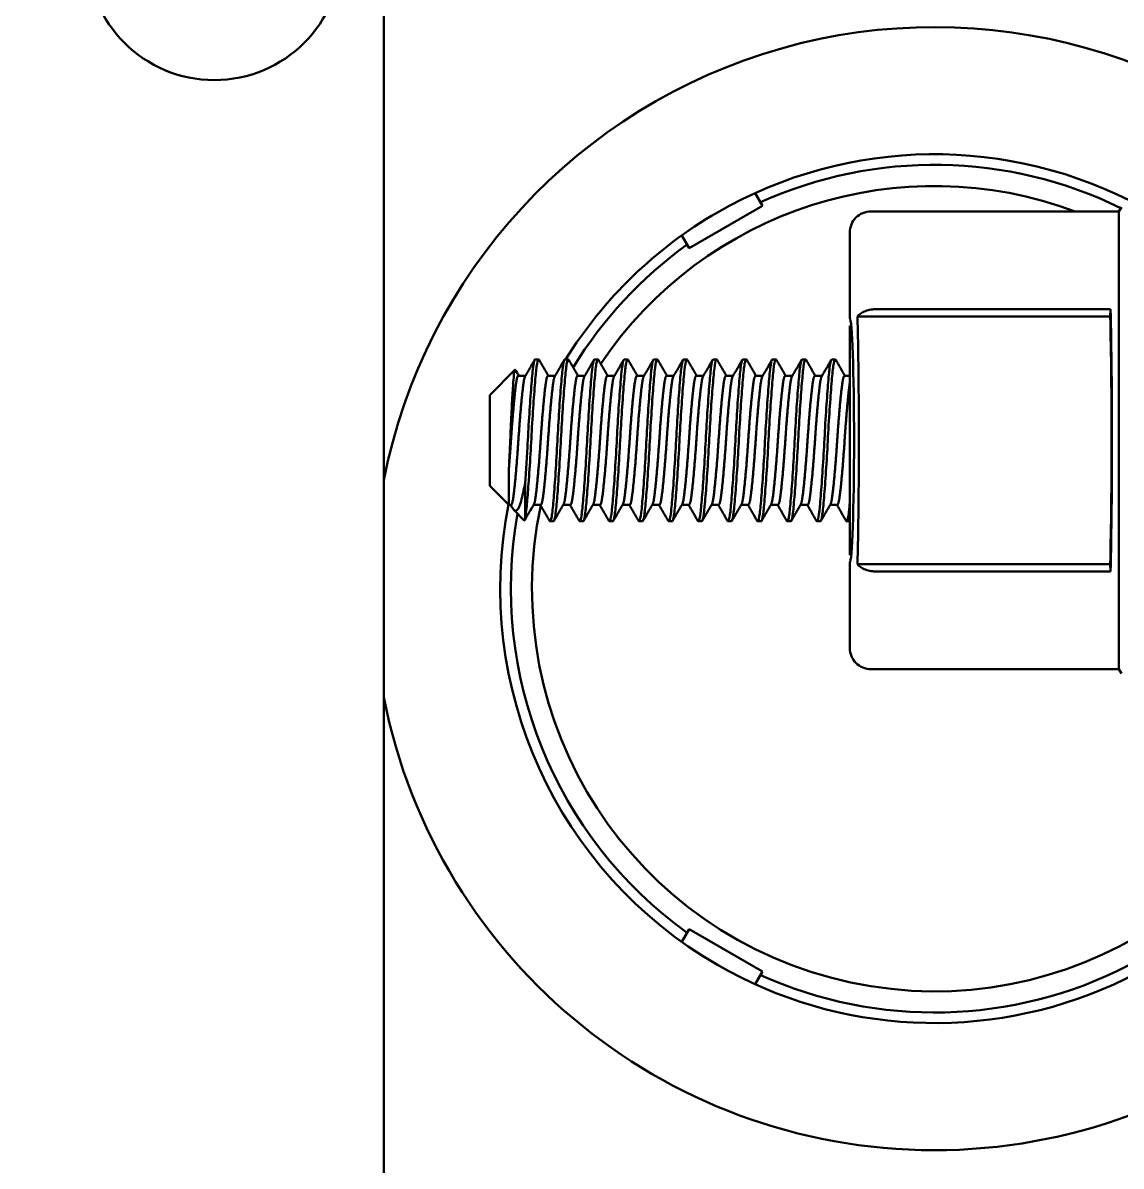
# Model space of a CAD drawing. Header units: millimetres. Extents: x 0 to 841, y 0 to 594.
# Drawn here: x 521.9 to 547.82, y 279 to 305.97 of the extents above; entities that cross this region are included whole.
import ezdxf

# ---------------------------------------------------------------- set-up
doc = ezdxf.new("R2010")
doc.units = ezdxf.units.MM
doc.layers.add('Hatch (ISO)', color=7, linetype='Continuous', lineweight=18)
doc.layers.add('Visible (ISO)', color=7, linetype='Continuous', lineweight=50)

msp = doc.modelspace()

# ---------------------------------------------------------------- hatches: boundary and pattern name
at = {"layer": 'Hatch (ISO)'}
h = msp.add_hatch(dxfattribs=at)
h.set_pattern_fill('ANSI31', color=256, scale=25.4, style=0)
h.set_pattern_definition([(45, (0, 0), (-2.245064, 2.245064), [])])
edge = h.paths.add_edge_path()
edge.add_ellipse((416.288, 307.621), major_axis=(-9.758, 2.186), ratio=1, start_angle=270, end_angle=282.6294)
edge.add_line((416.288, 317.621), (382.416, 317.621))
edge.add_ellipse((382.416, 312.621), major_axis=(-5, 0), ratio=1, start_angle=270, end_angle=360)
edge.add_line((377.416, 312.621), (377.416, 210.621))
edge.add_ellipse((382.416, 210.621), major_axis=(0, -5), ratio=1, start_angle=270, end_angle=360)
edge.add_line((382.416, 205.621), (416.288, 205.621))
edge.add_ellipse((416.288, 215.621), major_axis=(10, 0), ratio=1, start_angle=270, end_angle=282.6294)
edge.add_ellipse((445.416, 85.621), major_axis=(120.242, 26.942), ratio=1, start_angle=64.74122, end_angle=90, ccw=False)
edge.add_ellipse((474.544, 215.621), major_axis=(9.758, -2.186), ratio=1, start_angle=270, end_angle=282.6294)
edge.add_line((474.544, 205.621), (558.416, 205.621))
edge.add_ellipse((558.416, 210.621), major_axis=(5, 0), ratio=1, start_angle=270, end_angle=360)
edge.add_line((563.416, 210.621), (563.416, 312.621))
edge.add_ellipse((558.416, 312.621), major_axis=(0, 5), ratio=1, start_angle=270, end_angle=360)
edge.add_line((558.416, 317.621), (474.544, 317.621))
edge.add_ellipse((474.544, 307.621), major_axis=(-10, 0), ratio=1, start_angle=270, end_angle=282.6294)
edge.add_ellipse((445.416, 437.621), major_axis=(-120.242, -26.942), ratio=1, start_angle=64.74122, end_angle=90, ccw=False)
edge = h.paths.add_edge_path(flags=0)
edge.add_line((388.916, 208.621), (388.916, 210.621))
edge.add_ellipse((382.416, 210.621), major_axis=(0, 6.5), ratio=1, start_angle=270, end_angle=363.5049)
edge.add_line((382.019, 217.108), (380.416, 217.108))
edge.add_line((380.416, 217.108), (380.416, 221.814))
edge.add_spline(control_points=[(380.416, 221.814), (380.416, 222.421), (380.5, 223.145), (380.692, 224.324), (380.822, 224.956), (381.036, 226.225), (381.109, 226.863), (381.109, 228.037), (381.036, 228.675), (380.822, 229.944), (380.692, 230.576), (380.5, 231.755), (380.416, 232.479), (380.416, 233.086)], knot_values=[1.346639, 1.346639, 1.346639, 1.346639, 1.528836, 1.528836, 1.705012, 1.705012, 1.881187, 1.881187, 2.057362, 2.057362, 2.233538, 2.233538, 2.415734, 2.415734, 2.415734, 2.415734], degree=3, periodic=0)
edge.add_line((380.416, 233.086), (380.416, 241.621))
edge.add_ellipse((380.416, 244.121), major_axis=(2.5, 0), ratio=1, start_angle=270, end_angle=450)
edge.add_line((380.416, 246.621), (380.416, 276.621))
edge.add_ellipse((380.416, 279.121), major_axis=(2.5, 0), ratio=1, start_angle=270, end_angle=450)
edge.add_line((380.416, 281.621), (380.416, 306.121))
edge.add_line((380.416, 306.121), (382.489, 306.121))
edge.add_ellipse((382.416, 312.621), major_axis=(6.5, 0.073), ratio=1, start_angle=270, end_angle=359.355)
edge.add_line((388.916, 312.621), (388.916, 314.621))
edge.add_line((388.916, 314.621), (416.288, 314.621))
edge.add_ellipse((416.288, 307.621), major_axis=(7, 0), ratio=1, start_angle=77.3706, end_angle=90, ccw=False)
edge.add_ellipse((445.416, 437.621), major_axis=(123.169, -27.598), ratio=1, start_angle=270, end_angle=279.22446)
edge.add_ellipse((445.416, 311.397), major_axis=(-0.223, -7.497), ratio=1, start_angle=270, end_angle=453.4049)
edge.add_ellipse((445.416, 437.621), major_axis=(126.001, 7.497), ratio=1, start_angle=270, end_angle=279.22446)
edge.add_ellipse((474.544, 307.621), major_axis=(6.831, 1.531), ratio=1, start_angle=77.3706, end_angle=90, ccw=False)
edge.add_line((474.544, 314.621), (535.916, 314.621))
edge.add_ellipse((538.416, 314.621), major_axis=(0, -2.5), ratio=1, start_angle=270, end_angle=450)
edge.add_line((540.916, 314.621), (551.918, 314.621))
edge.add_line((551.918, 314.621), (551.918, 312.445))
edge.add_ellipse((558.416, 312.621), major_axis=(0.176, -6.498), ratio=1, start_angle=270, end_angle=359.0971)
edge.add_line((558.489, 306.121), (560.416, 306.121))
edge.add_line((560.416, 306.121), (560.416, 217.108))
edge.add_line((560.416, 217.108), (558.813, 217.108))
edge.add_ellipse((558.416, 210.621), major_axis=(-6.488, 0.397), ratio=1, start_angle=270, end_angle=361.9571)
edge.add_line((551.918, 210.796), (551.918, 208.621))
edge.add_line((551.918, 208.621), (540.916, 208.621))
edge.add_ellipse((538.416, 208.621), major_axis=(0, 2.5), ratio=1, start_angle=270, end_angle=450)
edge.add_line((535.916, 208.621), (474.544, 208.621))
edge.add_ellipse((474.544, 215.621), major_axis=(-7, 0), ratio=1, start_angle=77.3706, end_angle=90, ccw=False)
edge.add_ellipse((445.416, 85.621), major_axis=(-123.169, 27.598), ratio=1, start_angle=270, end_angle=279.22446)
edge.add_ellipse((445.416, 211.844), major_axis=(0.223, 7.497), ratio=1, start_angle=270, end_angle=453.4049)
edge.add_ellipse((445.416, 85.621), major_axis=(-126.001, -7.497), ratio=1, start_angle=270, end_angle=279.22446)
edge.add_ellipse((416.288, 215.621), major_axis=(-6.831, -1.531), ratio=1, start_angle=77.3706, end_angle=90, ccw=False)
edge.add_line((416.288, 208.621), (388.916, 208.621))
edge = h.paths.add_edge_path(flags=0)
edge.add_ellipse((557.666, 211.371), major_axis=(0, 2.172), ratio=1, start_angle=0, end_angle=360)
edge = h.paths.add_edge_path(flags=0)
edge.add_ellipse((557.666, 311.871), major_axis=(0, 2.172), ratio=1, start_angle=0, end_angle=360)
edge = h.paths.add_edge_path(flags=0)
edge.add_ellipse((383.166, 311.871), major_axis=(0, 2.172), ratio=1, start_angle=0, end_angle=360)
edge = h.paths.add_edge_path(flags=0)
edge.add_ellipse((383.166, 211.371), major_axis=(0, 2.172), ratio=1, start_angle=0, end_angle=360)
edge = h.paths.add_edge_path(flags=0)
edge.add_ellipse((445.416, 214.344), major_axis=(0, 2), ratio=1, start_angle=0, end_angle=360)
edge = h.paths.add_edge_path(flags=0)
edge.add_ellipse((445.416, 308.897), major_axis=(0, 2), ratio=1, start_angle=0, end_angle=360)

# ---------------------------------------------------------------- linework, layer by layer
at = {"layer": 'Visible (ISO)'}
for p, q in [((530.416, 311.621), (530.416, 211.621)), ((539.357, 301.651), (539.181, 301.955)), ((539.357, 301.651), (537.625, 300.651)), ((547.77, 301.521), (547.827, 301.621)), ((547.77, 301.521), (541.916, 301.521)), ((547.77, 301.521), (547.77, 290.721)), ((537.449, 300.955), (537.625, 300.651)), ((541.416, 301.021), (541.416, 299)), ((542.056, 299.218), (547.57, 299.218)), ((547.57, 299.218), (547.562, 299.046)), ((547.562, 299.046), (541.598, 299.046)), ((541.416, 298.821), (541.416, 293.421)), ((541.416, 298.821), (541.451, 298.821)), ((533.991, 298.03), (534.072, 298.03)), ((534.691, 298.03), (534.772, 298.03)), ((535.391, 298.03), (535.472, 298.03)), ((536.091, 298.03), (536.172, 298.03)), ((536.791, 298.03), (536.872, 298.03)), ((537.491, 298.03), (537.572, 298.03)), ((538.191, 298.03), (538.272, 298.03)), ((538.891, 298.03), (538.972, 298.03)), ((539.591, 298.03), (539.672, 298.03)), ((540.291, 298.03), (540.372, 298.03)), ((540.991, 298.03), (541.072, 298.03)), ((532.916, 297.19), (533.512, 297.787)), ((533.594, 297.645), (533.761, 297.645)), ((534.294, 297.645), (534.461, 297.645)), ((534.994, 297.645), (535.161, 297.645)), ((535.694, 297.645), (535.861, 297.645)), ((536.394, 297.645), (536.561, 297.645)), ((537.094, 297.645), (537.261, 297.645)), ((537.794, 297.645), (537.961, 297.645)), ((538.494, 297.645), (538.661, 297.645)), ((539.194, 297.645), (539.361, 297.645)), ((539.894, 297.645), (540.061, 297.645)), ((540.594, 297.645), (540.761, 297.645)), ((541.294, 297.645), (541.416, 297.645)), ((532.916, 295.051), (532.916, 297.19)), ((533.371, 294.596), (533.371, 295.474)), ((533.755, 294.29), (533.755, 295.131)), ((532.916, 295.051), (533.371, 294.596)), ((533.371, 294.596), (533.419, 294.596)), ((533.952, 294.596), (534.119, 294.596)), ((534.652, 294.596), (534.819, 294.596)), ((535.352, 294.596), (535.519, 294.596)), ((536.052, 294.596), (536.219, 294.596)), ((536.752, 294.596), (536.919, 294.596)), ((537.452, 294.596), (537.619, 294.596)), ((538.152, 294.596), (538.319, 294.596)), ((538.852, 294.596), (539.019, 294.596)), ((539.552, 294.596), (539.719, 294.596)), ((540.252, 294.596), (540.419, 294.596)), ((540.952, 294.596), (541.119, 294.596)), ((533.485, 294.482), (533.734, 294.233)), ((534.341, 294.212), (534.422, 294.212)), ((535.041, 294.212), (535.122, 294.212)), ((535.741, 294.212), (535.822, 294.212)), ((536.441, 294.212), (536.522, 294.212)), ((537.141, 294.212), (537.222, 294.212)), ((537.841, 294.212), (537.922, 294.212)), ((538.541, 294.212), (538.622, 294.212)), ((539.241, 294.212), (539.322, 294.212)), ((539.941, 294.212), (540.022, 294.212)), ((540.641, 294.212), (540.722, 294.212)), ((541.341, 294.212), (541.416, 294.212)), ((541.416, 293.421), (541.451, 293.421)), ((541.416, 293.242), (541.416, 291.221)), ((547.562, 293.195), (541.598, 293.195)), ((547.57, 293.023), (542.056, 293.023)), ((547.562, 293.195), (547.57, 293.023)), ((547.77, 290.721), (541.916, 290.721)), ((547.77, 290.721), (547.827, 290.621)), ((537.625, 284.59), (537.449, 284.286)), ((537.625, 284.59), (539.357, 283.59)), ((539.181, 283.286), (539.357, 283.59))]:
    msp.add_line(p, q, dxfattribs=at)
msp.add_circle((526.416, 307.621), 3, dxfattribs=at)
for radius, start, end in [(13.25, 42.7847, 168.8523), (10.25, 61.4079, 120), (10, 63.8973, 114.2608), (9.5, 69.5278, 146.034), (10.25, 120, 148.1493), (10, 125.7392, 148.5258), (10.25, 168.8283, 240), (9.5, 168.0934, 347.8468), (10, 169.7937, 234.2608), (13.25, 191.1477, 351.3184), (10.25, 240, 348.7482), (10, 245.7392, 348.463)]:
    msp.add_arc((543.416, 292.621), radius, start, end, dxfattribs=at)
for centre, major_axis, ratio, start_param, end_param in [((541.916, 301.021), (0.499, 0.04), 0.99945, 1.490966, 3.06184), ((547.416, 296.121), (0, -5.4), 0.034921, 0.959931, 2.181662), ((541.416, 296.121), (0, -2.879), 0.034921, 0.000366, 3.141227), ((547.416, 296.121), (0, -5.1), 0.034921, 0.959931, 2.181662), ((541.916, 291.221), (0.499, -0.039), 0.99945, 3.2206, 4.791473)]:
    msp.add_ellipse(centre, major_axis=major_axis, ratio=ratio, start_param=start_param, end_param=end_param, dxfattribs=at)
for points, knots in [([(542.056, 299.218), (542.01, 299.218), (541.963, 299.214), (541.87, 299.199), (541.825, 299.187), (541.742, 299.156), (541.705, 299.137), (541.643, 299.095), (541.617, 299.071), (541.598, 299.046)], [0, 0, 0, 0, 0.01398509, 0.01398509, 0.0290199, 0.0290199, 0.04364288, 0.04364288, 0.05803471, 0.05803471, 0.05803471, 0.05803471]), ([(541.598, 299.046), (541.608, 298.618), (541.616, 298.148), (541.627, 297.153), (541.629, 296.636), (541.629, 295.597), (541.627, 295.081), (541.616, 294.09), (541.608, 293.621), (541.598, 293.195)], [-0.6244093, -0.6244093, -0.6244093, -0.6244093, -0.4678575, -0.4678575, -0.3116714, -0.3116714, -0.1560291, -0.1560291, -0.0000149, -0.0000149, -0.0000149, -0.0000149]), ([(533.755, 294.29), (533.767, 294.35), (533.778, 294.443), (533.802, 294.69), (533.815, 294.844), (533.844, 295.228), (533.859, 295.462), (533.888, 295.949), (533.901, 296.196), (533.929, 296.681), (533.944, 296.914), (533.974, 297.339), (533.989, 297.526), (534.017, 297.814), (534.03, 297.916), (534.057, 298.027), (534.071, 298.042), (534.084, 298.019)], [0.000001, 0.000001, 0.000001, 0.000001, 0.0631957, 0.0631957, 0.1281751, 0.1281751, 0.20434, 0.20434, 0.278085, 0.278085, 0.3522413, 0.3522413, 0.4283584, 0.4283584, 0.5010672, 0.5010672, 0.5676194, 0.5676194, 0.5676194, 0.5676194]), ([(533.991, 298.03), (533.99, 298.03), (533.989, 298.029), (533.973, 298.024), (533.959, 297.971), (533.931, 297.776), (533.918, 297.634), (533.888, 297.277), (533.873, 297.064), (533.843, 296.605), (533.829, 296.364), (533.807, 295.951), (533.797, 295.781), (533.777, 295.445), (533.766, 295.282), (533.755, 295.131)], [15.3684555, 15.3684555, 15.3684555, 15.3684555, 15.3726622, 15.3726622, 15.4464626, 15.4464626, 15.5211042, 15.5211042, 15.5968605, 15.5968605, 15.6697817, 15.6697817, 15.7210926, 15.7210926, 15.7742066, 15.7742066, 15.7742066, 15.7742066]), ([(534.691, 298.03), (534.688, 298.03), (534.685, 298.028), (534.667, 298.005), (534.653, 297.939), (534.625, 297.719), (534.612, 297.563), (534.581, 297.183), (534.566, 296.963), (534.537, 296.497), (534.523, 296.255), (534.496, 295.761), (534.481, 295.513), (534.451, 295.063), (534.436, 294.864), (534.407, 294.536), (534.395, 294.41), (534.366, 294.24), (534.351, 294.201), (534.333, 294.216), (534.331, 294.218), (534.329, 294.222)], [14.163259, 14.163259, 14.163259, 14.163259, 14.1781493, 14.1781493, 14.2514935, 14.2514935, 14.3273357, 14.3273357, 14.4025591, 14.4025591, 14.4751798, 14.4751798, 14.5512328, 14.5512328, 14.625639, 14.625639, 14.6988314, 14.6988314, 14.7752802, 14.7752802, 14.7858048, 14.7858048, 14.7858048, 14.7858048]), ([(534.422, 294.212), (534.427, 294.212), (534.431, 294.216), (534.452, 294.257), (534.466, 294.337), (534.493, 294.583), (534.507, 294.742), (534.537, 295.129), (534.552, 295.355), (534.582, 295.836), (534.595, 296.086), (534.622, 296.577), (534.637, 296.813), (534.668, 297.253), (534.683, 297.451), (534.712, 297.762), (534.724, 297.877), (534.753, 298.019), (534.768, 298.044), (534.783, 298.021), (534.784, 298.02), (534.784, 298.019)], [1.1508192, 1.1508192, 1.1508192, 1.1508192, 1.1742826, 1.1742826, 1.2504006, 1.2504006, 1.3232903, 1.3232903, 1.3989609, 1.3989609, 1.4736764, 1.4736764, 1.5473987, 1.5473987, 1.6240396, 1.6240396, 1.6970314, 1.6970314, 1.7716111, 1.7716111, 1.7737117, 1.7737117, 1.7737117, 1.7737117]), ([(535.391, 298.03), (535.386, 298.03), (535.38, 298.024), (535.361, 297.979), (535.346, 297.901), (535.32, 297.657), (535.305, 297.489), (535.275, 297.092), (535.26, 296.867), (535.231, 296.393), (535.218, 296.15), (535.19, 295.658), (535.175, 295.414), (535.144, 294.978), (535.13, 294.788), (535.101, 294.479), (535.089, 294.363), (535.06, 294.22), (535.044, 294.196), (535.029, 294.222), (535.029, 294.222), (535.029, 294.222)], [12.9577324, 12.9577324, 12.9577324, 12.9577324, 12.9837375, 12.9837375, 13.0567868, 13.0567868, 13.1328805, 13.1328805, 13.2077649, 13.2077649, 13.2805209, 13.2805209, 13.3566396, 13.3566396, 13.4306947, 13.4306947, 13.504643, 13.504643, 13.5806939, 13.5806939, 13.5808146, 13.5808146, 13.5808146, 13.5808146]), ([(535.122, 294.212), (535.125, 294.212), (535.127, 294.213), (535.145, 294.232), (535.16, 294.299), (535.187, 294.519), (535.2, 294.667), (535.23, 295.033), (535.245, 295.251), (535.275, 295.726), (535.289, 295.979), (535.316, 296.475), (535.331, 296.714), (535.361, 297.164), (535.377, 297.369), (535.406, 297.703), (535.418, 297.83), (535.446, 297.999), (535.461, 298.037), (535.479, 298.027), (535.482, 298.024), (535.484, 298.019)], [2.3559695, 2.3559695, 2.3559695, 2.3559695, 2.3684278, 2.3684278, 2.4444556, 2.4444556, 2.5170458, 2.5170458, 2.5922011, 2.5922011, 2.6681654, 2.6681654, 2.7414507, 2.7414507, 2.8176091, 2.8176091, 2.8911875, 2.8911875, 2.9653323, 2.9653323, 2.9783162, 2.9783162, 2.9783162, 2.9783162]), ([(536.091, 298.03), (536.083, 298.03), (536.076, 298.018), (536.054, 297.948), (536.041, 297.857), (536.014, 297.589), (535.999, 297.411), (535.968, 296.998), (535.953, 296.768), (535.925, 296.288), (535.912, 296.043), (535.884, 295.552), (535.868, 295.312), (535.838, 294.89), (535.823, 294.711), (535.796, 294.423), (535.782, 294.319), (535.755, 294.213), (535.742, 294.2), (535.729, 294.222)], [11.7512402, 11.7512402, 11.7512402, 11.7512402, 11.788313, 11.788313, 11.8610017, 11.8610017, 11.9371116, 11.9371116, 12.0116321, 12.0116321, 12.0848076, 12.0848076, 12.1613785, 12.1613785, 12.2350414, 12.2350414, 12.3101173, 12.3101173, 12.374381, 12.374381, 12.374381, 12.374381]), ([(535.822, 294.212), (535.822, 294.212), (535.823, 294.212), (535.838, 294.214), (535.854, 294.266), (535.881, 294.46), (535.894, 294.597), (535.923, 294.944), (535.938, 295.152), (535.969, 295.615), (535.983, 295.865), (536.01, 296.361), (536.024, 296.601), (536.054, 297.061), (536.069, 297.274), (536.099, 297.632), (536.112, 297.774), (536.139, 297.97), (536.154, 298.023), (536.174, 298.031), (536.179, 298.028), (536.184, 298.019)], [3.5607787, 3.5607787, 3.5607787, 3.5607787, 3.5621749, 3.5621749, 3.6382901, 3.6382901, 3.7110819, 3.7110819, 3.7858989, 3.7858989, 3.8619348, 3.8619348, 3.9347725, 3.9347725, 4.0103901, 4.0103901, 4.0849442, 4.0849442, 4.1586112, 4.1586112, 4.1832453, 4.1832453, 4.1832453, 4.1832453]), ([(536.791, 298.03), (536.781, 298.03), (536.772, 298.01), (536.748, 297.911), (536.735, 297.808), (536.708, 297.517), (536.692, 297.329), (536.662, 296.902), (536.647, 296.669), (536.619, 296.183), (536.606, 295.935), (536.577, 295.449), (536.562, 295.216), (536.531, 294.812), (536.517, 294.643), (536.49, 294.375), (536.476, 294.282), (536.45, 294.209), (536.439, 294.204), (536.429, 294.222)], [10.5452735, 10.5452735, 10.5452735, 10.5452735, 10.593009, 10.593009, 10.6657734, 10.6657734, 10.7419271, 10.7419271, 10.8160676, 10.8160676, 10.8899466, 10.8899466, 10.9660904, 10.9660904, 11.0393676, 11.0393676, 11.1158075, 11.1158075, 11.1685155, 11.1685155, 11.1685155, 11.1685155]), ([(536.522, 294.212), (536.535, 294.212), (536.549, 294.25), (536.576, 294.408), (536.588, 294.534), (536.616, 294.861), (536.632, 295.06), (536.662, 295.51), (536.677, 295.757), (536.704, 296.251), (536.717, 296.493), (536.747, 296.96), (536.762, 297.18), (536.792, 297.561), (536.806, 297.717), (536.833, 297.938), (536.848, 298.004), (536.87, 298.033), (536.877, 298.031), (536.884, 298.019)], [4.7649023, 4.7649023, 4.7649023, 4.7649023, 4.8313315, 4.8313315, 4.9044263, 4.9044263, 4.9787009, 4.9787009, 5.0546337, 5.0546337, 5.1271373, 5.1271373, 5.2022283, 5.2022283, 5.2779966, 5.2779966, 5.351214, 5.351214, 5.3865222, 5.3865222, 5.3865222, 5.3865222]), ([(537.491, 298.03), (537.479, 298.03), (537.468, 298.001), (537.442, 297.871), (537.43, 297.755), (537.401, 297.44), (537.386, 297.242), (537.355, 296.8), (537.341, 296.564), (537.313, 296.072), (537.3, 295.821), (537.27, 295.341), (537.255, 295.116), (537.225, 294.732), (537.211, 294.574), (537.185, 294.332), (537.17, 294.253), (537.146, 294.208), (537.137, 294.208), (537.129, 294.222)], [9.3383451, 9.3383451, 9.3383451, 9.3383451, 9.3964123, 9.3964123, 9.4695283, 9.4695283, 9.5461697, 9.5461697, 9.6198966, 9.6198966, 9.6948263, 9.6948263, 9.7704938, 9.7704938, 9.8433873, 9.8433873, 9.9195586, 9.9195586, 9.9617761, 9.9617761, 9.9617761, 9.9617761]), ([(537.222, 294.212), (537.233, 294.212), (537.245, 294.238), (537.27, 294.362), (537.282, 294.477), (537.31, 294.785), (537.325, 294.975), (537.356, 295.411), (537.371, 295.655), (537.399, 296.147), (537.411, 296.39), (537.44, 296.864), (537.456, 297.089), (537.486, 297.487), (537.501, 297.655), (537.527, 297.9), (537.541, 297.979), (537.565, 298.033), (537.575, 298.035), (537.584, 298.019)], [5.9680339, 5.9680339, 5.9680339, 5.9680339, 6.02369, 6.02369, 6.0975514, 6.0975514, 6.1714826, 6.1714826, 6.2474861, 6.2474861, 6.3201387, 6.3201387, 6.3948981, 6.3948981, 6.470876, 6.470876, 6.5438044, 6.5438044, 6.5902482, 6.5902482, 6.5902482, 6.5902482]), ([(538.191, 298.03), (538.177, 298.03), (538.163, 297.989), (538.136, 297.824), (538.124, 297.695), (538.095, 297.358), (538.079, 297.152), (538.049, 296.701), (538.034, 296.462), (538.007, 295.965), (537.993, 295.712), (537.963, 295.238), (537.948, 295.021), (537.918, 294.657), (537.905, 294.511), (537.878, 294.294), (537.863, 294.229), (537.841, 294.209), (537.835, 294.211), (537.829, 294.222)], [8.1325316, 8.1325316, 8.1325316, 8.1325316, 8.2009966, 8.2009966, 8.2747605, 8.2747605, 8.3509468, 8.3509468, 8.424262, 8.424262, 8.500502, 8.500502, 8.5756776, 8.5756776, 8.6483389, 8.6483389, 8.7244447, 8.7244447, 8.7555869, 8.7555869, 8.7555869, 8.7555869]), ([(537.922, 294.212), (537.931, 294.212), (537.94, 294.228), (537.963, 294.318), (537.976, 294.421), (538.004, 294.708), (538.019, 294.888), (538.049, 295.309), (538.065, 295.549), (538.093, 296.039), (538.105, 296.285), (538.134, 296.765), (538.149, 296.995), (538.18, 297.408), (538.195, 297.586), (538.222, 297.855), (538.235, 297.947), (538.261, 298.031), (538.273, 298.039), (538.284, 298.019)], [7.1726997, 7.1726997, 7.1726997, 7.1726997, 7.2164032, 7.2164032, 7.2914084, 7.2914084, 7.364953, 7.364953, 7.4414, 7.4414, 7.5144872, 7.5144872, 7.5888882, 7.5888882, 7.6648897, 7.6648897, 7.7374713, 7.7374713, 7.7949466, 7.7949466, 7.7949466, 7.7949466]), ([(538.891, 298.03), (538.89, 298.03), (538.889, 298.029), (538.873, 298.022), (538.858, 297.968), (538.83, 297.771), (538.817, 297.627), (538.788, 297.268), (538.772, 297.054), (538.742, 296.594), (538.728, 296.354), (538.702, 295.858), (538.687, 295.608), (538.657, 295.146), (538.641, 294.938), (538.613, 294.593), (538.6, 294.457), (538.572, 294.263), (538.557, 294.212), (538.537, 294.212), (538.533, 294.215), (538.529, 294.222)], [6.9260726, 6.9260726, 6.9260726, 6.9260726, 6.931338, 6.931338, 7.0050807, 7.0050807, 7.0798143, 7.0798143, 7.1555059, 7.1555059, 7.2284158, 7.2284158, 7.3045543, 7.3045543, 7.3794427, 7.3794427, 7.4523491, 7.4523491, 7.5293236, 7.5293236, 7.5493898, 7.5493898, 7.5493898, 7.5493898]), ([(538.622, 294.212), (538.629, 294.212), (538.636, 294.222), (538.658, 294.289), (538.671, 294.378), (538.698, 294.642), (538.713, 294.819), (538.744, 295.229), (538.759, 295.458), (538.787, 295.937), (538.8, 296.182), (538.828, 296.674), (538.844, 296.915), (538.874, 297.339), (538.889, 297.52), (538.917, 297.811), (538.93, 297.917), (538.957, 298.027), (538.971, 298.042), (538.984, 298.019)], [8.3768696, 8.3768696, 8.3768696, 8.3768696, 8.4122537, 8.4122537, 8.4848694, 8.4848694, 8.5608798, 8.5608798, 8.6353679, 8.6353679, 8.7083755, 8.7083755, 8.7849181, 8.7849181, 8.8585495, 8.8585495, 8.9333583, 8.9333583, 8.9992378, 8.9992378, 8.9992378, 8.9992378]), ([(539.591, 298.03), (539.588, 298.03), (539.585, 298.028), (539.567, 298.006), (539.552, 297.938), (539.525, 297.714), (539.512, 297.565), (539.482, 297.196), (539.467, 296.977), (539.437, 296.501), (539.423, 296.249), (539.396, 295.753), (539.381, 295.515), (539.351, 295.066), (539.336, 294.861), (539.307, 294.531), (539.294, 294.405), (539.266, 294.237), (539.25, 294.2), (539.233, 294.216), (539.231, 294.219), (539.229, 294.222)], [5.721019, 5.721019, 5.721019, 5.721019, 5.7349121, 5.7349121, 5.8109622, 5.8109622, 5.8835825, 5.8835825, 5.9588152, 5.9588152, 6.0346135, 6.0346135, 6.1079647, 6.1079647, 6.1841948, 6.1841948, 6.2576921, 6.2576921, 6.3340872, 6.3340872, 6.3435358, 6.3435358, 6.3435358, 6.3435358]), ([(539.322, 294.212), (539.327, 294.212), (539.332, 294.217), (539.352, 294.258), (539.366, 294.335), (539.392, 294.576), (539.407, 294.742), (539.437, 295.137), (539.453, 295.361), (539.482, 295.834), (539.494, 296.077), (539.522, 296.569), (539.537, 296.814), (539.568, 297.252), (539.583, 297.443), (539.611, 297.755), (539.623, 297.872), (539.652, 298.019), (539.668, 298.045), (539.684, 298.02), (539.684, 298.02), (539.684, 298.019)], [9.5819829, 9.5819829, 9.5819829, 9.5819829, 9.6064126, 9.6064126, 9.6794466, 9.6794466, 9.755477, 9.755477, 9.8303509, 9.8303509, 9.9030151, 9.9030151, 9.9790666, 9.9790666, 10.0531134, 10.0531134, 10.1268818, 10.1268818, 10.20293, 10.20293, 10.20451, 10.20451, 10.20451, 10.20451]), ([(540.291, 298.03), (540.286, 298.03), (540.281, 298.024), (540.261, 297.981), (540.246, 297.899), (540.22, 297.65), (540.205, 297.489), (540.175, 297.1), (540.16, 296.873), (540.13, 296.391), (540.118, 296.141), (540.09, 295.651), (540.075, 295.415), (540.044, 294.977), (540.029, 294.78), (540.001, 294.472), (539.988, 294.359), (539.96, 294.22), (539.944, 294.196), (539.929, 294.222), (539.929, 294.222), (539.929, 294.222)], [4.5155576, 4.5155576, 4.5155576, 4.5155576, 4.5403388, 4.5403388, 4.6163471, 4.6163471, 4.6892812, 4.6892812, 4.7650515, 4.7650515, 4.8396633, 4.8396633, 4.913476, 4.913476, 4.9902148, 4.9902148, 5.0631866, 5.0631866, 5.1378575, 5.1378575, 5.1385304, 5.1385304, 5.1385304, 5.1385304]), ([(540.022, 294.212), (540.025, 294.212), (540.027, 294.213), (540.045, 294.233), (540.06, 294.297), (540.087, 294.514), (540.1, 294.667), (540.13, 295.044), (540.146, 295.263), (540.175, 295.729), (540.189, 295.97), (540.216, 296.465), (540.231, 296.712), (540.261, 297.165), (540.276, 297.366), (540.305, 297.696), (540.317, 297.824), (540.346, 297.998), (540.361, 298.039), (540.379, 298.026), (540.382, 298.023), (540.384, 298.019)], [10.7865399, 10.7865399, 10.7865399, 10.7865399, 10.7998612, 10.7998612, 10.8732153, 10.8732153, 10.9488038, 10.9488038, 11.0240482, 11.0240482, 11.0966436, 11.0966436, 11.1726538, 11.1726538, 11.2470834, 11.2470834, 11.3201553, 11.3201553, 11.3966333, 11.3966333, 11.4087433, 11.4087433, 11.4087433, 11.4087433]), ([(540.991, 298.03), (540.984, 298.03), (540.977, 298.019), (540.954, 297.951), (540.941, 297.855), (540.913, 297.582), (540.899, 297.41), (540.869, 297.002), (540.853, 296.767), (540.824, 296.279), (540.812, 296.032), (540.783, 295.548), (540.768, 295.315), (540.738, 294.892), (540.723, 294.706), (540.695, 294.421), (540.683, 294.321), (540.655, 294.214), (540.642, 294.199), (540.629, 294.222)], [3.311725, 3.311725, 3.311725, 3.311725, 3.3471068, 3.3471068, 3.4230088, 3.4230088, 3.4962181, 3.4962181, 3.5722973, 3.5722973, 3.6458099, 3.6458099, 3.7198779, 3.7198779, 3.7958518, 3.7958518, 3.8684076, 3.8684076, 3.9335457, 3.9335457, 3.9335457, 3.9335457]), ([(540.722, 294.212), (540.723, 294.212), (540.723, 294.212), (540.739, 294.215), (540.753, 294.266), (540.781, 294.458), (540.794, 294.597), (540.824, 294.951), (540.839, 295.163), (540.869, 295.621), (540.883, 295.861), (540.91, 296.357), (540.924, 296.608), (540.955, 297.073), (540.97, 297.283), (540.999, 297.633), (541.012, 297.772), (541.039, 297.971), (541.055, 298.025), (541.075, 298.031), (541.08, 298.027), (541.084, 298.019)], [11.9911783, 11.9911783, 11.9911783, 11.9911783, 11.9938333, 11.9938333, 12.0676703, 12.0676703, 12.142134, 12.142134, 12.2179355, 12.2179355, 12.2908973, 12.2908973, 12.3668951, 12.3668951, 12.4416903, 12.4416903, 12.5143512, 12.5143512, 12.5903734, 12.5903734, 12.613692, 12.613692, 12.613692, 12.613692]), ([(533.371, 295.474), (533.377, 295.59), (533.383, 295.713), (533.397, 296.012), (533.403, 296.159), (533.417, 296.48), (533.426, 296.687), (533.445, 297.056), (533.455, 297.216), (533.469, 297.441), (533.473, 297.501), (533.485, 297.655), (533.494, 297.733), (533.51, 297.788), (533.515, 297.793), (533.521, 297.784)], [0.000001, 0.000001, 0.000001, 0.000001, 0.0393587, 0.0393587, 0.0920659, 0.0920659, 0.1949808, 0.1949808, 0.2906824, 0.2906824, 0.3546683, 0.3546683, 0.5514582, 0.5514582, 0.6681387, 0.6681387, 0.6681387, 0.6681387]), ([(533.755, 295.131), (533.722, 294.952), (533.688, 294.802), (533.628, 294.589), (533.599, 294.5), (533.528, 294.447), (533.495, 294.461), (533.457, 294.518), (533.454, 294.523), (533.451, 294.528)], [0.0000005, 0.0000005, 0.0000005, 0.0000005, 0.070106, 0.070106, 0.1306057, 0.1306057, 0.1777964, 0.1777964, 0.1823161, 0.1823161, 0.1823161, 0.1823161]), ([(541.416, 294.639), (541.411, 294.589), (541.407, 294.543), (541.39, 294.373), (541.376, 294.285), (541.351, 294.21), (541.34, 294.203), (541.329, 294.222)], [2.5794566, 2.5794566, 2.5794566, 2.5794566, 2.6033143, 2.6033143, 2.6759159, 2.6759159, 2.730153, 2.730153, 2.730153, 2.730153]), ([(533.734, 294.233), (533.735, 294.231), (533.736, 294.231), (533.744, 294.233), (533.749, 294.252), (533.755, 294.29)], [3.3534082, 3.3534082, 3.3534082, 3.3534082, 3.3903561, 3.3903561, 3.5804223, 3.5804223, 3.5804223, 3.5804223]), ([(541.598, 293.195), (541.617, 293.17), (541.643, 293.147), (541.705, 293.104), (541.742, 293.086), (541.825, 293.055), (541.87, 293.043), (541.963, 293.027), (542.01, 293.024), (542.056, 293.024)], [0.00002012, 0.00002012, 0.00002012, 0.00002012, 0.01441187, 0.01441187, 0.02903476, 0.02903476, 0.04406948, 0.04406948, 0.05805449, 0.05805449, 0.05805449, 0.05805449])]:
    msp.add_open_spline(points, degree=3, knots=knots, dxfattribs=at)
for points in [[(533.754, 297.632), (533.829, 297.761), (533.904, 297.89), (533.979, 298.019)], [(534.084, 298.019), (534.157, 297.894), (534.229, 297.77), (534.302, 297.645)], [(534.454, 297.632), (534.529, 297.761), (534.604, 297.89), (534.679, 298.019)], [(534.784, 298.019), (534.857, 297.894), (534.929, 297.77), (535.002, 297.645)], [(535.154, 297.632), (535.229, 297.761), (535.304, 297.89), (535.379, 298.019)], [(535.484, 298.019), (535.557, 297.894), (535.629, 297.77), (535.702, 297.645)], [(535.854, 297.632), (535.929, 297.761), (536.004, 297.89), (536.079, 298.019)], [(536.184, 298.019), (536.257, 297.894), (536.329, 297.77), (536.402, 297.645)], [(536.554, 297.632), (536.629, 297.761), (536.704, 297.89), (536.779, 298.019)], [(536.884, 298.019), (536.957, 297.894), (537.029, 297.77), (537.102, 297.645)], [(537.254, 297.632), (537.329, 297.761), (537.404, 297.89), (537.479, 298.019)], [(537.584, 298.019), (537.657, 297.894), (537.729, 297.77), (537.802, 297.645)], [(537.954, 297.632), (538.029, 297.761), (538.104, 297.89), (538.179, 298.019)], [(538.284, 298.019), (538.357, 297.894), (538.429, 297.77), (538.502, 297.645)], [(538.654, 297.632), (538.729, 297.761), (538.804, 297.89), (538.879, 298.019)], [(538.984, 298.019), (539.057, 297.894), (539.129, 297.77), (539.202, 297.645)], [(539.354, 297.632), (539.429, 297.761), (539.504, 297.89), (539.579, 298.019)], [(539.684, 298.019), (539.757, 297.894), (539.829, 297.77), (539.902, 297.645)], [(540.054, 297.632), (540.129, 297.761), (540.204, 297.89), (540.279, 298.019)], [(540.384, 298.019), (540.457, 297.894), (540.529, 297.77), (540.602, 297.645)], [(540.754, 297.632), (540.829, 297.761), (540.904, 297.89), (540.979, 298.019)], [(541.084, 298.019), (541.157, 297.894), (541.229, 297.77), (541.302, 297.645)], [(533.521, 297.784), (533.548, 297.737), (533.575, 297.691), (533.602, 297.645)], [(533.451, 294.528), (533.438, 294.551), (533.425, 294.574), (533.411, 294.596)], [(533.959, 294.609), (533.887, 294.485), (533.814, 294.36), (533.742, 294.235)], [(534.329, 294.222), (534.256, 294.347), (534.184, 294.472), (534.111, 294.596)], [(534.659, 294.609), (534.584, 294.48), (534.509, 294.351), (534.434, 294.222)], [(535.029, 294.222), (534.956, 294.347), (534.884, 294.472), (534.811, 294.596)], [(535.359, 294.609), (535.284, 294.48), (535.209, 294.351), (535.134, 294.222)], [(535.729, 294.222), (535.656, 294.347), (535.584, 294.472), (535.511, 294.596)], [(536.059, 294.609), (535.984, 294.48), (535.909, 294.351), (535.834, 294.222)], [(536.429, 294.222), (536.356, 294.347), (536.284, 294.472), (536.211, 294.596)], [(536.759, 294.609), (536.684, 294.48), (536.609, 294.351), (536.534, 294.222)], [(537.129, 294.222), (537.056, 294.347), (536.984, 294.472), (536.911, 294.596)], [(537.459, 294.609), (537.384, 294.48), (537.309, 294.351), (537.234, 294.222)], [(537.829, 294.222), (537.756, 294.347), (537.684, 294.472), (537.611, 294.596)], [(538.159, 294.609), (538.084, 294.48), (538.009, 294.351), (537.934, 294.222)], [(538.529, 294.222), (538.456, 294.347), (538.384, 294.472), (538.311, 294.596)], [(538.859, 294.609), (538.784, 294.48), (538.709, 294.351), (538.634, 294.222)], [(539.229, 294.222), (539.156, 294.347), (539.084, 294.472), (539.011, 294.596)], [(539.559, 294.609), (539.484, 294.48), (539.409, 294.351), (539.334, 294.222)], [(539.929, 294.222), (539.856, 294.347), (539.784, 294.472), (539.711, 294.596)], [(540.259, 294.609), (540.184, 294.48), (540.109, 294.351), (540.034, 294.222)], [(540.629, 294.222), (540.556, 294.347), (540.484, 294.472), (540.411, 294.596)], [(540.959, 294.609), (540.884, 294.48), (540.809, 294.351), (540.734, 294.222)], [(541.329, 294.222), (541.256, 294.347), (541.184, 294.472), (541.111, 294.596)]]:
    msp.add_open_spline(points, degree=3, dxfattribs=at)
for points, weights, knots in [([(533.594, 297.645), (533.563, 297.645), (533.536, 297.441), (533.477, 297.001), (533.419, 296.121), (533.397, 295.781), (533.371, 295.474)], [0.933012701892, 0.933012701892, 1, 0.866025403784, 1, 0.943736649774, 0.934729490917], [0.859375, 0.859375, 0.859375, 0.86458333, 0.86458333, 0.875, 0.875, 0.87937454, 0.87937454, 0.87937454]), ([(533.754, 297.632), (533.731, 297.593), (533.711, 297.441), (533.652, 297.001), (533.594, 296.121), (533.536, 295.24), (533.477, 294.8), (533.45, 294.596), (533.419, 294.596)], [0.937006852534, 0.94936988257, 1, 0.866025403784, 1, 0.866025403784, 1, 0.933012701892, 0.933012701892], [0.86064679, 0.86064679, 0.86064679, 0.86458333, 0.86458333, 0.875, 0.875, 0.88541667, 0.88541667, 0.890625, 0.890625, 0.890625]), ([(534.294, 297.645), (534.263, 297.645), (534.236, 297.441), (534.177, 297.001), (534.119, 296.121), (534.061, 295.24), (534.002, 294.8), (533.982, 294.649), (533.959, 294.609)], [0.933012701892, 0.933012701892, 1, 0.866025403784, 1, 0.866025403784, 1, 0.94936988257, 0.937006852534], [0.796875, 0.796875, 0.796875, 0.80208333, 0.80208333, 0.8125, 0.8125, 0.82291667, 0.82291667, 0.82685321, 0.82685321, 0.82685321]), ([(534.454, 297.632), (534.431, 297.593), (534.411, 297.441), (534.352, 297.001), (534.294, 296.121), (534.236, 295.24), (534.177, 294.8), (534.15, 294.596), (534.119, 294.596)], [0.937006852534, 0.94936988257, 1, 0.866025403784, 1, 0.866025403784, 1, 0.933012701892, 0.933012701892], [0.79814679, 0.79814679, 0.79814679, 0.80208333, 0.80208333, 0.8125, 0.8125, 0.82291667, 0.82291667, 0.828125, 0.828125, 0.828125]), ([(534.994, 297.645), (534.963, 297.645), (534.936, 297.441), (534.877, 297.001), (534.819, 296.121), (534.761, 295.24), (534.702, 294.8), (534.682, 294.649), (534.659, 294.609)], [0.933012701892, 0.933012701892, 1, 0.866025403784, 1, 0.866025403784, 1, 0.94936988257, 0.937006852534], [0.734375, 0.734375, 0.734375, 0.73958333, 0.73958333, 0.75, 0.75, 0.76041667, 0.76041667, 0.76435321, 0.76435321, 0.76435321]), ([(535.154, 297.632), (535.131, 297.593), (535.111, 297.441), (535.052, 297.001), (534.994, 296.121), (534.936, 295.24), (534.877, 294.8), (534.85, 294.596), (534.819, 294.596)], [0.937006852534, 0.94936988257, 1, 0.866025403784, 1, 0.866025403784, 1, 0.933012701892, 0.933012701892], [0.73564679, 0.73564679, 0.73564679, 0.73958333, 0.73958333, 0.75, 0.75, 0.76041667, 0.76041667, 0.765625, 0.765625, 0.765625]), ([(535.694, 297.645), (535.663, 297.645), (535.636, 297.441), (535.577, 297.001), (535.519, 296.121), (535.461, 295.24), (535.402, 294.8), (535.382, 294.649), (535.359, 294.609)], [0.933012701892, 0.933012701892, 1, 0.866025403784, 1, 0.866025403784, 1, 0.94936988257, 0.937006852534], [0.671875, 0.671875, 0.671875, 0.67708333, 0.67708333, 0.6875, 0.6875, 0.69791667, 0.69791667, 0.70185321, 0.70185321, 0.70185321]), ([(535.854, 297.632), (535.831, 297.593), (535.811, 297.441), (535.752, 297.001), (535.694, 296.121), (535.636, 295.24), (535.577, 294.8), (535.55, 294.596), (535.519, 294.596)], [0.937006852534, 0.94936988257, 1, 0.866025403784, 1, 0.866025403784, 1, 0.933012701892, 0.933012701892], [0.67314679, 0.67314679, 0.67314679, 0.67708333, 0.67708333, 0.6875, 0.6875, 0.69791667, 0.69791667, 0.703125, 0.703125, 0.703125]), ([(536.394, 297.645), (536.363, 297.645), (536.336, 297.441), (536.277, 297.001), (536.219, 296.121), (536.161, 295.24), (536.102, 294.8), (536.082, 294.649), (536.059, 294.609)], [0.933012701892, 0.933012701892, 1, 0.866025403784, 1, 0.866025403784, 1, 0.94936988257, 0.937006852534], [0.609375, 0.609375, 0.609375, 0.61458333, 0.61458333, 0.625, 0.625, 0.63541667, 0.63541667, 0.63935321, 0.63935321, 0.63935321]), ([(536.554, 297.632), (536.531, 297.593), (536.511, 297.441), (536.452, 297.001), (536.394, 296.121), (536.336, 295.24), (536.277, 294.8), (536.25, 294.596), (536.219, 294.596)], [0.937006852534, 0.94936988257, 1, 0.866025403784, 1, 0.866025403784, 1, 0.933012701892, 0.933012701892], [0.61064679, 0.61064679, 0.61064679, 0.61458333, 0.61458333, 0.625, 0.625, 0.63541667, 0.63541667, 0.640625, 0.640625, 0.640625]), ([(537.094, 297.645), (537.063, 297.645), (537.036, 297.441), (536.977, 297.001), (536.919, 296.121), (536.861, 295.24), (536.802, 294.8), (536.782, 294.649), (536.759, 294.609)], [0.933012701892, 0.933012701892, 1, 0.866025403784, 1, 0.866025403784, 1, 0.94936988257, 0.937006852534], [0.546875, 0.546875, 0.546875, 0.55208333, 0.55208333, 0.5625, 0.5625, 0.57291667, 0.57291667, 0.57685321, 0.57685321, 0.57685321]), ([(537.254, 297.632), (537.231, 297.593), (537.211, 297.441), (537.152, 297.001), (537.094, 296.121), (537.036, 295.24), (536.977, 294.8), (536.95, 294.596), (536.919, 294.596)], [0.937006852534, 0.94936988257, 1, 0.866025403784, 1, 0.866025403784, 1, 0.933012701892, 0.933012701892], [0.54814679, 0.54814679, 0.54814679, 0.55208333, 0.55208333, 0.5625, 0.5625, 0.57291667, 0.57291667, 0.578125, 0.578125, 0.578125]), ([(537.794, 297.645), (537.763, 297.645), (537.736, 297.441), (537.677, 297.001), (537.619, 296.121), (537.561, 295.24), (537.502, 294.8), (537.482, 294.649), (537.459, 294.609)], [0.933012701892, 0.933012701892, 1, 0.866025403784, 1, 0.866025403784, 1, 0.94936988257, 0.937006852534], [0.484375, 0.484375, 0.484375, 0.48958333, 0.48958333, 0.5, 0.5, 0.51041667, 0.51041667, 0.51435321, 0.51435321, 0.51435321]), ([(537.954, 297.632), (537.931, 297.593), (537.911, 297.441), (537.852, 297.001), (537.794, 296.121), (537.736, 295.24), (537.677, 294.8), (537.65, 294.596), (537.619, 294.596)], [0.937006852534, 0.94936988257, 1, 0.866025403784, 1, 0.866025403784, 1, 0.933012701892, 0.933012701892], [0.48564679, 0.48564679, 0.48564679, 0.48958333, 0.48958333, 0.5, 0.5, 0.51041667, 0.51041667, 0.515625, 0.515625, 0.515625]), ([(538.494, 297.645), (538.463, 297.645), (538.436, 297.441), (538.377, 297.001), (538.319, 296.121), (538.261, 295.24), (538.202, 294.8), (538.182, 294.649), (538.159, 294.609)], [0.933012701892, 0.933012701892, 1, 0.866025403784, 1, 0.866025403784, 1, 0.94936988257, 0.937006852534], [0.421875, 0.421875, 0.421875, 0.42708333, 0.42708333, 0.4375, 0.4375, 0.44791667, 0.44791667, 0.45185321, 0.45185321, 0.45185321]), ([(538.654, 297.632), (538.631, 297.593), (538.611, 297.441), (538.552, 297.001), (538.494, 296.121), (538.436, 295.24), (538.377, 294.8), (538.35, 294.596), (538.319, 294.596)], [0.937006852534, 0.94936988257, 1, 0.866025403784, 1, 0.866025403784, 1, 0.933012701892, 0.933012701892], [0.42314679, 0.42314679, 0.42314679, 0.42708333, 0.42708333, 0.4375, 0.4375, 0.44791667, 0.44791667, 0.453125, 0.453125, 0.453125]), ([(539.194, 297.645), (539.163, 297.645), (539.136, 297.441), (539.077, 297.001), (539.019, 296.121), (538.961, 295.24), (538.902, 294.8), (538.882, 294.649), (538.859, 294.609)], [0.933012701892, 0.933012701892, 1, 0.866025403784, 1, 0.866025403784, 1, 0.94936988257, 0.937006852534], [0.359375, 0.359375, 0.359375, 0.36458333, 0.36458333, 0.375, 0.375, 0.38541667, 0.38541667, 0.38935321, 0.38935321, 0.38935321]), ([(539.354, 297.632), (539.331, 297.593), (539.311, 297.441), (539.252, 297.001), (539.194, 296.121), (539.136, 295.24), (539.077, 294.8), (539.05, 294.596), (539.019, 294.596)], [0.937006852534, 0.94936988257, 1, 0.866025403784, 1, 0.866025403784, 1, 0.933012701892, 0.933012701892], [0.36064679, 0.36064679, 0.36064679, 0.36458333, 0.36458333, 0.375, 0.375, 0.38541667, 0.38541667, 0.390625, 0.390625, 0.390625]), ([(539.894, 297.645), (539.863, 297.645), (539.836, 297.441), (539.777, 297.001), (539.719, 296.121), (539.661, 295.24), (539.602, 294.8), (539.582, 294.649), (539.559, 294.609)], [0.933012701892, 0.933012701892, 1, 0.866025403784, 1, 0.866025403784, 1, 0.94936988257, 0.937006852534], [0.296875, 0.296875, 0.296875, 0.30208333, 0.30208333, 0.3125, 0.3125, 0.32291667, 0.32291667, 0.32685321, 0.32685321, 0.32685321]), ([(540.054, 297.632), (540.031, 297.593), (540.011, 297.441), (539.952, 297.001), (539.894, 296.121), (539.836, 295.24), (539.777, 294.8), (539.75, 294.596), (539.719, 294.596)], [0.937006852534, 0.94936988257, 1, 0.866025403784, 1, 0.866025403784, 1, 0.933012701892, 0.933012701892], [0.29814679, 0.29814679, 0.29814679, 0.30208333, 0.30208333, 0.3125, 0.3125, 0.32291667, 0.32291667, 0.328125, 0.328125, 0.328125]), ([(540.594, 297.645), (540.563, 297.645), (540.536, 297.441), (540.477, 297.001), (540.419, 296.121), (540.361, 295.24), (540.302, 294.8), (540.282, 294.649), (540.259, 294.609)], [0.933012701892, 0.933012701892, 1, 0.866025403784, 1, 0.866025403784, 1, 0.94936988257, 0.937006852534], [0.234375, 0.234375, 0.234375, 0.23958333, 0.23958333, 0.25, 0.25, 0.26041667, 0.26041667, 0.26435321, 0.26435321, 0.26435321]), ([(540.754, 297.632), (540.731, 297.593), (540.711, 297.441), (540.652, 297.001), (540.594, 296.121), (540.536, 295.24), (540.477, 294.8), (540.45, 294.596), (540.419, 294.596)], [0.937006852534, 0.94936988257, 1, 0.866025403784, 1, 0.866025403784, 1, 0.933012701892, 0.933012701892], [0.23564679, 0.23564679, 0.23564679, 0.23958333, 0.23958333, 0.25, 0.25, 0.26041667, 0.26041667, 0.265625, 0.265625, 0.265625]), ([(541.294, 297.645), (541.263, 297.645), (541.236, 297.441), (541.177, 297.001), (541.119, 296.121), (541.061, 295.24), (541.002, 294.8), (540.982, 294.649), (540.959, 294.609)], [0.933012701892, 0.933012701892, 1, 0.866025403784, 1, 0.866025403784, 1, 0.94936988257, 0.937006852534], [0.171875, 0.171875, 0.171875, 0.17708333, 0.17708333, 0.1875, 0.1875, 0.19791667, 0.19791667, 0.20185321, 0.20185321, 0.20185321]), ([(541.416, 297.479), (541.413, 297.461), (541.411, 297.441), (541.352, 297.001), (541.294, 296.121), (541.236, 295.24), (541.177, 294.8), (541.15, 294.596), (541.119, 294.596)], [0.986888170092, 0.993087422441, 1, 0.866025403784, 1, 0.866025403784, 1, 0.933012701892, 0.933012701892], [0.17654587, 0.17654587, 0.17654587, 0.17708333, 0.17708333, 0.1875, 0.1875, 0.19791667, 0.19791667, 0.203125, 0.203125, 0.203125])]:
    msp.add_rational_spline(points, weights, degree=2, knots=knots, dxfattribs=at)

doc.saveas('drawing.dxf')
